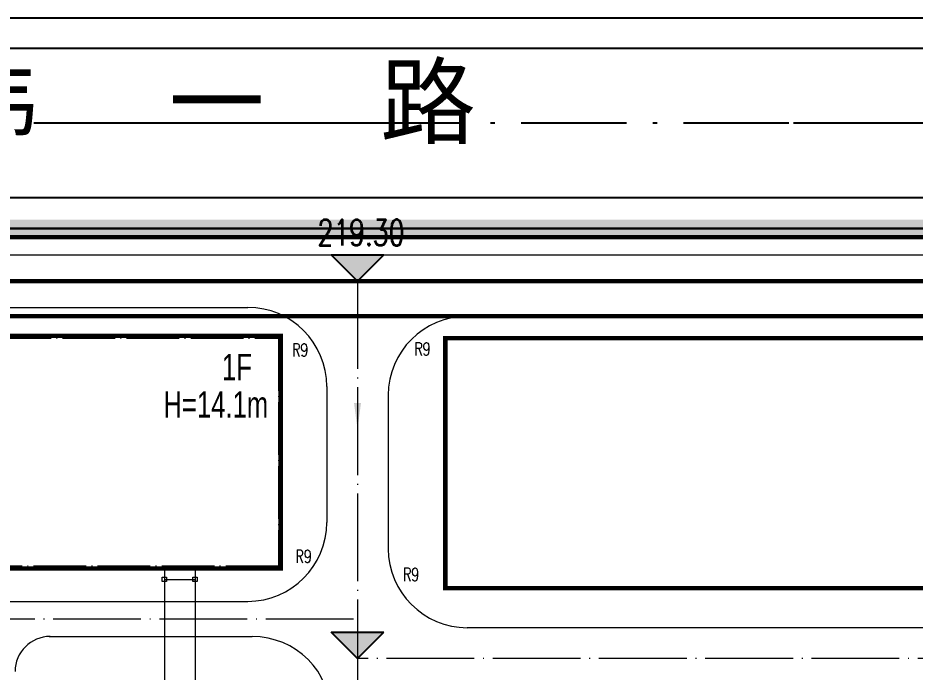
# Model space of a CAD drawing. Header units: metres. Extents: x 497148 to 498044, y 2998751 to 2999627.
# Drawn here: x 497705.8 to 497807.9, y 2999203.8 to 2999278.3 of the extents above; entities that cross this region are included whole.
import ezdxf

# ---------------------------------------------------------------- set-up
doc = ezdxf.new("R2010")
doc.units = ezdxf.units.M
for name, pattern in [('ACAD_ISO05W100', [34, 24, -3, 0.5, -3, 0.5, -3]), ('ACAD_ISO10W100', [18.5, 12, -3, 0.5, -3]), ('DASH', [0.35, 0.25, -0.1]), ('DASHDOT', [1, 0.5, -0.25, 0, -0.25]), ('DASHED', [19.05, 12.7, -6.35]), ('DOTE', [2.42, 2, -0.2, 0.02, -0.2]), ('PHANTOM2', [31.75, 15.875, -3.175, 3.175, -3.175, 3.175, -3.175])]:
    doc.linetypes.add(name, pattern=pattern)
for name, color, linetype in [('00-路名', 210, 'Continuous'), ('DIM_ELEV', 3, 'Continuous'), ('DIM_SYMB', 3, 'Continuous'), ('PUB_TEXT', 7, 'Continuous'), ('RD-中线', 1, 'DASHDOT'), ('RD-侧石线', 5, 'Continuous'), ('RD-红线', 7, 'Continuous'), ('围墙', 6, 'FENCELINE2'), ('图例层', 7, 'Continuous'), ('文字', 255, 'Continuous'), ('新建建筑', 2, 'Continuous'), ('用地边界', 7, 'Continuous'), ('红线', 1, 'PHANTOM2')]:
    doc.layers.add(name, color=color, linetype=linetype)
doc.layers.add('建筑轴线', color=1, linetype='DOTE', lineweight=15, plot=False)
for name, color, linetype, lineweight in [('桁架-管廊', 6, 'Continuous', 0), ('道路', 4, 'Continuous', 15), ('道路中线', 1, 'DOTE', 13)]:
    doc.layers.add(name, color=color, linetype=linetype, lineweight=lineweight)
doc.styles.add('_TCH_DIM', font='SIMPLEX', dxfattribs={"bigfont": 'GBCBIG'})
doc.styles.add('亨利项目总图布置_2022_8_8_t3--03$0$亨利项目总图布置_2022_8_8_t3--02$0$CEC', font='ARIALN.TTF')
doc.styles.add('正等线体', font='simhei.ttf')
doc.linetypes.add('FENCELINE2', pattern='A,6.35,-2.54,[132,ltypeshp.shx,S=2.54,R=0,X=-2.54,Y=0],-2.54,25.4', length=36.83)

# ---------------------------------------------------------------- blocks, each defined once
blk = doc.blocks.new('新块')
at = {"layer": 'DIM_ELEV'}
for points in [[(497744.434, 2999248.333), (497741.434, 2999251.333), (497747.434, 2999251.333)], [(497744.434, 2999205.333), (497741.434, 2999208.333), (497747.434, 2999208.333)]]:
    blk.add_hatch(color=0, dxfattribs=at).paths.add_polyline_path(points)
at = {"layer": 'DIM_ELEV', "color": 0}
for p, q in [((497744.434, 2999248.333), (497741.434, 2999251.333)), ((497741.434, 2999251.333), (497747.434, 2999251.333)), ((497744.434, 2999248.333), (497747.434, 2999251.333)), ((497744.434, 2999205.333), (497741.434, 2999208.333)), ((497741.434, 2999208.333), (497747.434, 2999208.333)), ((497744.434, 2999205.333), (497747.434, 2999208.333))]:
    blk.add_line(p, q, dxfattribs=at)
at = {"layer": 'DIM_SYMB', "linetype": 'Continuous'}
blk.add_lwpolyline([(497744.434, 2999246.473, 0, 0, 0), (497744.434, 2999231.457, 0, 0.8, 0), (497744.434, 2999234.457, 0, 0, 0)], format="xyseb", dxfattribs=at)
at = {"layer": 'RD-中线', "color": 6, "linetype": 'DASHDOT', "ltscale": 80}
blk.add_line((497994.301, 2999266.332), (497308.302, 2999266.333), dxfattribs=at)
at = {"layer": 'RD-中线', "color": 6, "linetype": 'ACAD_ISO10W100'}
blk.add_lwpolyline([(498034.062, 2999266.332), (497228.062, 2999266.333)], dxfattribs=at)
at = {"layer": 'RD-侧石线', "color": 5, "ltscale": 0.1}
for p, q in [((498034.062, 2999274.833), (497495.404, 2999274.833)), ((498020.27, 2999274.833), (497495.404, 2999274.833)), ((497948.434, 2999257.833), (497575.906, 2999257.833))]:
    blk.add_line(p, q, dxfattribs=at)
at = {"layer": 'RD-红线', "ltscale": 0.1}
blk.add_line((497491.872, 2999278.333), (498020.268, 2999278.333), dxfattribs=at)
at = {"layer": 'RD-红线', "ltscale": 0.1, "flags": 128}
blk.add_lwpolyline([(497491.872, 2999278.333), (498034.062, 2999278.333)], dxfattribs=at)
at = {"layer": 'RD-红线'}
blk.add_lwpolyline([(497955.019, 2998901.333), (497677.697, 2998901.333), (497652.697, 2998904.833), (497585.689, 2998904.833), (497583.864, 2998904.916), (497582.677, 2998905.061, -0.3705902), (497565.689, 2998924.833), (497565.608, 2998970.302), (497562.064, 2998995.296), (497561.765, 2999162.668, 0.0172346), (497559.218, 2999232.918), (497559.168, 2999234.333, -0.4142136), (497579.168, 2999254.333), (498034.062, 2999254.333)], format="xyb", dxfattribs=at)
blk.add_lwpolyline([(497955.019, 2998901.333), (497677.697, 2998901.333), (497652.697, 2998904.833), (497585.689, 2998904.833), (497583.864, 2998904.916), (497582.677, 2998905.061, -0.3705902), (497565.689, 2998924.833), (497565.608, 2998970.302), (497562.064, 2998995.296), (497561.765, 2999162.668, 0.0172346), (497559.218, 2999232.918), (497559.168, 2999234.333, -0.4142136), (497579.168, 2999254.333), (498034.062, 2999254.333)], format="xyb", dxfattribs=at)
at = {"layer": 'RD-红线', "ltscale": 0.1}
blk.add_lwpolyline([(497559.218, 2999232.918), (497559.168, 2999234.333, -0.4142136), (497579.168, 2999254.333), (497974.781, 2999254.333)], format="xyb", dxfattribs=at)
blk.add_lwpolyline([(497559.218, 2999232.918), (497559.168, 2999234.333, -0.4142136), (497579.168, 2999254.333), (497974.781, 2999254.333)], format="xyb", dxfattribs=at)
at = {"layer": '围墙', "ltscale": 0.3, "const_width": 0.5, "flags": 128}
blk.add_lwpolyline([(497562.765, 2999162.67, 0.0172303), (497560.217, 2999232.971), (497560.168, 2999234.35, -0.4139443), (497579.168, 2999253.333), (497953.661, 2999253.333)], format="xyb", dxfattribs=at)
at = {"layer": '图例层', "color": 1, "linetype": 'DASHED', "ltscale": 0.5, "const_width": 0.5}
blk.add_lwpolyline([(497583.145, 2999248.333), (497967.137, 2999248.333)], dxfattribs=at)
at = {"layer": '图例层', "color": 11, "linetype": 'DASH', "ltscale": 20, "const_width": 0.5, "flags": 128}
blk.add_lwpolyline([(497583.519, 2999244.333), (497964.411, 2999244.333)], dxfattribs=at)
at = {"layer": '建筑轴线', "ltscale": 3}
blk.add_lwpolyline([(497735.434, 2999241.833), (497735.434, 2999215.833), (497570.434, 2999215.833), (497570.434, 2999232.833), (497579.434, 2999232.833), (497579.434, 2999241.833)], close=True, dxfattribs=at)
at = {"layer": '新建建筑', "linetype": 'Continuous', "const_width": 0.5}
for points in [[(497735.684, 2999242.083), (497735.684, 2999215.583), (497570.184, 2999215.583), (497570.184, 2999233.083), (497579.184, 2999233.083), (497579.184, 2999242.083)], [(497754.434, 2999213.333), (497957.434, 2999213.333), (497957.434, 2999241.833), (497754.434, 2999241.833)]]:
    blk.add_lwpolyline(points, close=True, dxfattribs=at)
at = {"layer": '桁架-管廊', "linetype": 'ByBlock', "ltscale": 0.2}
for points in [[(497722.434, 2999215.583), (497722.434, 2999170.083)], [(497725.934, 2999215.583), (497725.934, 2999170.083)], [(497722.434, 2999214.333), (497725.934, 2999214.333)]]:
    blk.add_lwpolyline(points, dxfattribs=at)
at = {"layer": '桁架-管廊', "linetype": 'ByBlock', "ltscale": 0.2, "elevation": 0}
for points in [[(497722.184, 2999214.583), (497722.684, 2999214.583), (497722.684, 2999214.083), (497722.184, 2999214.083)], [(497725.684, 2999214.583), (497726.184, 2999214.583), (497726.184, 2999214.083), (497725.684, 2999214.083)]]:
    blk.add_lwpolyline(points, close=True, dxfattribs=at)
at = {"layer": '用地边界', "color": 0}
blk.add_lwpolyline([(498034.062, 2999254.333), (497579.168, 2999254.333, 0.4142136), (497559.168, 2999234.333), (497559.218, 2999232.918, -0.0172346), (497561.765, 2999162.668), (497562.064, 2998995.296), (497565.608, 2998970.302), (497565.689, 2998924.833, 0.3705902), (497582.677, 2998905.061), (497583.864, 2998904.916), (497585.689, 2998904.833), (497652.697, 2998904.833), (497677.697, 2998901.333), (498034.802, 2998901.333)], format="xyb", dxfattribs=at)
at = {"layer": '红线', "color": 1, "linetype": 'ACAD_ISO05W100', "const_width": 2, "flags": 128}
blk.add_lwpolyline([(497971.728, 2999254.333), (497978.431, 2999158.941), (497984.025, 2999129.26), (497991.442, 2999023.723), (497990.053, 2998993.552), (497996.533, 2998901.333), (497677.697, 2998901.333), (497652.697, 2998904.833), (497585.689, 2998904.833), (497583.864, 2998904.916), (497582.677, 2998905.061, -0.3705902), (497565.689, 2998924.833), (497565.608, 2998970.302), (497562.064, 2998995.296), (497561.765, 2999162.668, 0.0172346), (497559.218, 2999232.918), (497559.168, 2999234.333, -0.4142136), (497579.168, 2999254.333), (497971.728, 2999254.333)], format="xyb", close=True, dxfattribs=at)
at = {"layer": '道路', "linetype": 'ByBlock', "lineweight": 0, "ltscale": 0.2}
for p, q in [((497577.74, 2999251.333), (497950.832, 2999251.333)), ((497581.533, 2999245.333), (497731.934, 2999245.333)), ((497756.934, 2999244.333), (497954.934, 2999244.333)), ((497740.934, 2999236.333), (497740.934, 2999220.833)), ((497747.934, 2999235.333), (497747.934, 2999217.833)), ((497574.95, 2999211.833), (497731.934, 2999211.833)), ((497954.434, 2999208.833), (497756.934, 2999208.833)), ((497709.316, 2999207.833), (497732.434, 2999207.833))]:
    blk.add_line(p, q, dxfattribs=at)
for centre, radius, start, end in [((497731.934, 2999236.333, 0), 9, 0, 90), ((497756.934, 2999235.333, 0), 9, 90, 180), ((497731.934, 2999220.833, 0), 9, 270, 0), ((497756.934, 2999217.833, 0), 9, 180, 270), ((497709.434, 2999203.833, 0), 4, 90, 180), ((497732.434, 2999198.833, 0), 9, 0, 90)]:
    blk.add_arc(centre, radius, start, end, dxfattribs=at)
at = {"layer": '道路中线', "ltscale": 5}
for p, q in [((497577.678, 2999248.333), (497963.434, 2999248.333)), ((497744.434, 2999248.333), (497744.434, 2999166.333)), ((497564.574, 2999209.833), (497744.434, 2999209.833)), ((497963.434, 2999205.333), (497744.434, 2999205.333))]:
    blk.add_line(p, q, dxfattribs=at)
at = {"layer": '00-路名', "color": 0, "linetype": 'Continuous', "char_height": 8, "width": 1437.58879, "attachment_point": 1, "style": '正等线体'}
for s, insert in [('纬', (497697.163, 2999272.798)), ('路', (497747.003, 2999272.798)), ('一', (497722.947, 2999272.798))]:
    blk.add_mtext(s, dxfattribs=dict(at, insert=insert))
at = {"layer": 'PUB_TEXT', "color": 0, "style": '_TCH_DIM', "width": 0.705882}
blk.add_text('219.30', height=2.975, dxfattribs=at).set_placement((497739.884, 2999252.383))
at = {"layer": '文字', "color": 7, "style": '亨利项目总图布置_2022_8_8_t3--03$0$亨利项目总图布置_2022_8_8_t3--02$0$CEC', "width": 0.85}
for s, p in [('1F', (497728.996, 2999237.041)), ('H=14.1m', (497722.326, 2999232.771))]:
    blk.add_text(s, height=3, dxfattribs=at).set_placement(p)
at = {"layer": '道路', "style": '_TCH_DIM', "width": 0.7}
for p in [(497736.984, 2999239.736, 0), (497750.906, 2999239.851, 0), (497737.376, 2999216.215, 0), (497749.62, 2999214.148, 0)]:
    blk.add_text('R9', height=1.5, dxfattribs=at).set_placement(p)

msp = doc.modelspace()

# ---------------------------------------------------------------- block references
msp.add_blockref('新块', (0, 0))

doc.saveas('drawing.dxf')
